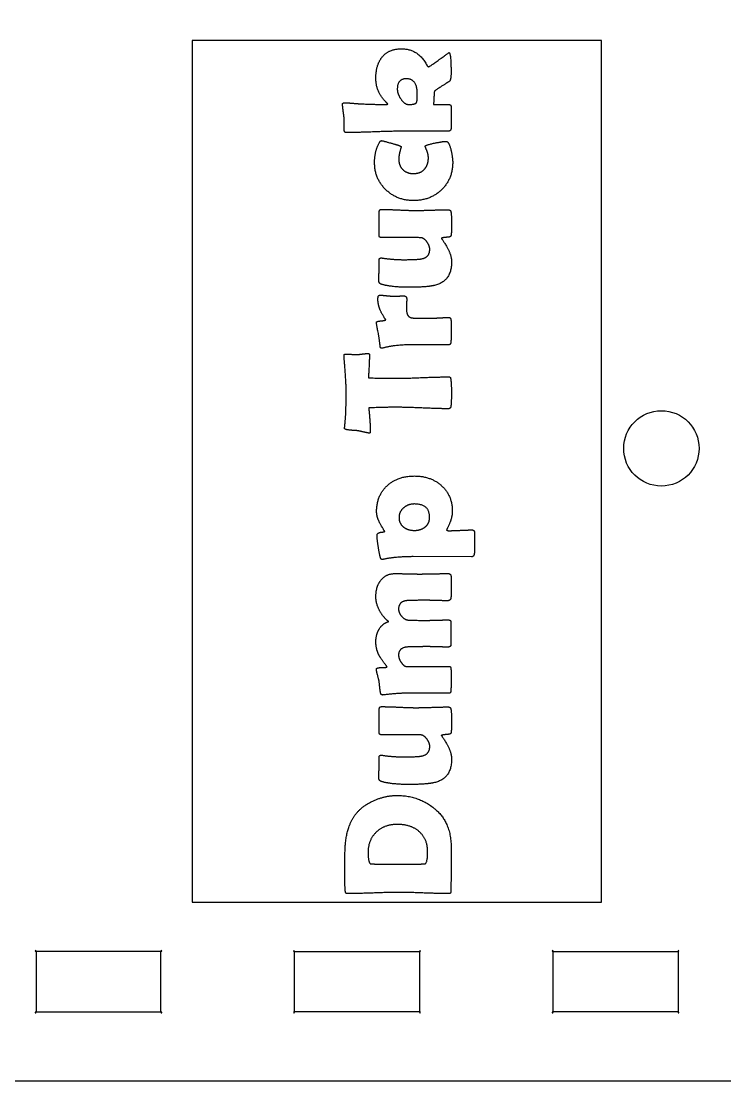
# Model space of a CAD drawing. Header units: millimetres. Extents: x 10 to 778, y 22 to 238.
# Drawn here: x 407.06 to 439.72, y 21.7 to 70.89 of the extents above; entities that cross this region are included whole.
import ezdxf

# ---------------------------------------------------------------- set-up
doc = ezdxf.new("R2010")
doc.units = ezdxf.units.MM
doc.layers.get('0').update_dxf_attribs({"linetype": 'CONTINUOUS'})

msp = doc.modelspace()

# ---------------------------------------------------------------- linework, layer by layer
for p, q in [((426.863, 65.785), (424.719, 65.785)), ((428.097, 47.158), (428.1, 46.444)), ((427.953, 46.027), (425.255, 46.034)), ((427, 42.996), (427, 41.934))]:
    msp.add_line(p, q)
msp.add_lwpolyline([(374.978, 231.8), (374.978, 27.8), (374.978, 21.801), (374.978, 21.784), (375.01, 21.73), (375.059, 21.7), (375.077, 21.7), (378.079, 21.7), (491.215, 21.7), (494.217, 21.7), (494.231, 21.7), (494.288, 21.73), (494.316, 21.784), (494.316, 21.801), (494.316, 27.8), (494.316, 231.8)])
for points in [[(434, 30), (434, 70), (415, 70), (415, 30)], [(407.748, 27.711), (407.734, 27.743), (407.709, 27.738), (407.705, 27.715), (407.737, 27.7), (407.748, 27.7), (407.748, 24.9), (410.647, 24.9), (413.547, 24.9), (413.547, 27.7), (413.558, 27.7), (413.59, 27.715), (413.586, 27.738), (413.561, 27.743), (413.547, 27.711), (413.547, 27.7), (407.748, 27.7)], [(425.549, 24.89), (425.563, 24.858), (425.584, 24.863), (425.588, 24.886), (425.556, 24.9), (425.549, 24.9), (422.645, 24.9), (419.749, 24.9), (419.749, 27.7), (419.735, 27.7), (419.703, 27.715), (419.71, 27.738), (419.731, 27.743), (419.749, 27.711), (419.749, 27.7), (425.549, 27.7), (425.549, 27.711), (425.563, 27.743), (425.584, 27.738), (425.588, 27.715), (425.556, 27.7), (425.549, 27.7), (425.549, 24.9)], [(434.647, 24.9), (431.747, 24.9), (431.736, 24.9), (431.705, 24.886), (431.708, 24.863), (431.733, 24.858), (431.747, 24.89), (431.747, 24.9), (431.747, 27.7), (431.747, 27.711), (431.733, 27.743), (431.708, 27.738), (431.705, 27.715), (431.736, 27.7), (431.747, 27.7), (437.547, 27.7), (437.557, 27.7), (437.589, 27.715), (437.586, 27.738), (437.561, 27.743), (437.547, 27.711), (437.547, 27.7), (437.547, 24.9)], [(407.737, 24.9), (407.705, 24.886), (407.709, 24.863), (407.734, 24.858), (407.748, 24.89), (407.748, 24.9)], [(413.561, 24.858), (413.586, 24.863), (413.59, 24.886), (413.558, 24.9), (413.547, 24.9), (413.547, 24.89)], [(419.749, 24.89), (419.749, 24.9), (419.735, 24.9), (419.703, 24.886), (419.71, 24.863), (419.731, 24.858)], [(437.586, 24.863), (437.589, 24.886), (437.557, 24.9), (437.547, 24.9), (437.547, 24.89), (437.561, 24.858)]]:
    msp.add_lwpolyline(points, close=True)
msp.add_circle((436.775, 51.06), 1.75)
for points in [[(423.801, 69.215), (424.113, 69.611), (424.712, 69.611)], [(424.712, 69.611), (425.486, 69.611), (425.889, 68.851)], [(426.459, 69.107), (426.895, 69.432), (426.916, 69.432)], [(426.916, 69.432), (427.011, 69.432), (427.011, 68.504)], [(423.521, 68.241), (423.521, 68.854), (423.801, 69.215)], [(425.963, 68.781), (426.022, 68.781), (426.459, 69.107)], [(425.889, 68.851), (425.924, 68.781), (425.963, 68.781)], [(427.011, 68.504), (427.011, 68.146), (426.919, 68.09)], [(423.994, 67.134), (423.521, 67.589), (423.521, 68.241)], [(424.94, 68.22), (424.516, 68.22), (424.516, 67.74)], [(425.444, 67.509), (425.444, 68.22), (424.94, 68.22)], [(426.919, 68.09), (426.685, 67.95), (426.247, 67.652)], [(424.516, 67.74), (424.516, 67.526), (424.677, 67.285)], [(425.402, 67.106), (425.444, 67.169), (425.444, 67.509)], [(426.247, 67.652), (426.226, 67.635), (426.198, 67.022)], [(421.975, 67.05), (421.975, 67.106), (422.077, 67.106)], [(422.007, 66.713), (421.975, 66.927), (421.975, 67.05)], [(422.077, 67.106), (422.21, 67.106), (422.438, 67.085)], [(422.438, 67.085), (422.704, 67.06), (422.802, 67.057)], [(422.802, 67.057), (423.556, 67.025), (423.969, 67.025)], [(423.969, 67.025), (424.067, 67.025), (424.071, 67.05)], [(424.071, 67.05), (424.05, 67.081), (423.994, 67.134)], [(424.677, 67.285), (424.849, 67.025), (425.052, 67.025)], [(425.052, 67.025), (425.343, 67.025), (425.402, 67.106)], [(426.198, 67.022), (426.306, 67.022), (426.545, 67.025)], [(426.545, 67.025), (426.783, 67.029), (426.898, 67.029)], [(426.898, 67.029), (427.004, 67.029), (427.014, 66.927)], [(427.014, 66.927), (427.021, 66.864), (427.021, 66.374)], [(422.049, 66.374), (422.042, 66.472), (422.007, 66.713)], [(422.056, 65.816), (422.056, 66.002), (422.049, 66.374)], [(427.021, 66.374), (427.021, 65.95), (427.007, 65.879)], [(422.144, 65.722), (422.06, 65.722), (422.056, 65.816)], [(423.43, 65.753), (422.571, 65.722), (422.144, 65.722)], [(424.719, 65.785), (424.288, 65.785), (423.43, 65.753)], [(427.007, 65.879), (426.989, 65.785), (426.863, 65.785)], [(423.461, 64.338), (423.461, 64.86), (423.685, 65.256)], [(423.685, 65.256), (423.734, 65.347), (423.78, 65.347)], [(423.78, 65.347), (423.826, 65.347), (424.193, 65.242)], [(424.193, 65.242), (424.547, 65.144), (424.621, 65.114)], [(424.621, 65.114), (424.694, 65.084), (424.694, 65.053)], [(424.694, 65.053), (424.694, 65.049), (424.638, 64.841)], [(425.802, 65.081), (425.802, 65.14), (426.247, 65.235)], [(425.881, 64.898), (425.802, 65.091), (425.802, 65.081)], [(426.247, 65.235), (426.653, 65.315), (426.786, 65.315)], [(426.786, 65.315), (426.919, 65.315), (427.014, 64.881)], [(424.638, 64.841), (424.582, 64.632), (424.582, 64.502)], [(424.582, 64.502), (424.582, 64.191), (424.77, 64.005)], [(425.775, 64.022), (425.959, 64.226), (425.959, 64.552)], [(425.959, 64.552), (425.959, 64.706), (425.881, 64.898)], [(427.014, 64.881), (427.088, 64.544), (427.088, 64.338)], [(423.985, 63.068), (423.461, 63.57), (423.461, 64.338)], [(424.77, 64.005), (424.957, 63.819), (425.269, 63.819)], [(425.269, 63.819), (425.591, 63.819), (425.775, 64.022)], [(427.088, 64.338), (427.088, 63.567), (426.569, 63.066)], [(425.276, 62.565), (424.509, 62.565), (423.985, 63.068)], [(426.569, 63.066), (426.05, 62.565), (425.276, 62.565)], [(423.675, 61.508), (423.678, 61.854), (423.678, 62.025)], [(423.678, 62.025), (423.678, 62.13), (423.731, 62.148)], [(423.731, 62.148), (423.759, 62.155), (423.815, 62.155)], [(423.815, 62.155), (424.074, 62.155), (424.593, 62.13)], [(424.593, 62.13), (425.111, 62.106), (425.371, 62.106)], [(425.371, 62.106), (425.623, 62.106), (426.128, 62.123)], [(426.128, 62.123), (426.632, 62.141), (426.881, 62.141)], [(426.881, 62.141), (426.975, 62.141), (427, 62.053)], [(427, 62.053), (427.035, 61.92), (427.035, 61.489)], [(423.671, 60.992), (423.671, 61.163), (423.675, 61.508)], [(427.035, 61.489), (427.035, 61.107), (427.014, 60.957)], [(423.706, 60.865), (423.671, 60.886), (423.671, 60.992)], [(423.843, 60.848), (423.727, 60.848), (423.706, 60.865)], [(425.602, 60.841), (425.472, 60.848), (423.843, 60.848)], [(425.886, 60.653), (425.749, 60.834), (425.602, 60.841)], [(426.022, 60.319), (426.022, 60.473), (425.886, 60.653)], [(426.72, 60.851), (426.559, 60.834), (426.559, 60.802)], [(426.559, 60.802), (426.559, 60.851), (426.797, 60.448)], [(426.93, 60.872), (426.825, 60.862), (426.72, 60.851)], [(427.014, 60.957), (427.004, 60.89), (426.93, 60.872)], [(425.637, 59.86), (426.022, 59.923), (426.022, 60.319)], [(426.797, 60.448), (427.035, 60.046), (427.035, 59.716)], [(423.668, 59.303), (423.671, 59.632), (423.671, 59.793)], [(423.671, 59.793), (423.671, 59.902), (423.762, 59.902)], [(423.762, 59.902), (423.787, 59.902), (423.836, 59.895)], [(423.836, 59.895), (424.313, 59.821), (424.803, 59.821)], [(424.803, 59.821), (425.413, 59.821), (425.637, 59.86)], [(427.035, 59.716), (427.035, 58.788), (426.198, 58.616)], [(423.664, 58.812), (423.664, 58.973), (423.668, 59.303)], [(423.808, 58.669), (423.664, 58.707), (423.664, 58.812)], [(425.069, 58.539), (424.271, 58.539), (423.808, 58.669)], [(426.198, 58.616), (425.809, 58.539), (425.069, 58.539)], [(423.615, 57.978), (423.615, 58.174), (423.699, 58.174)], [(423.699, 58.174), (423.801, 58.174), (423.987, 58.153)], [(423.987, 58.153), (424.186, 58.132), (424.274, 58.129)], [(424.274, 58.129), (424.376, 58.129), (424.544, 58.132)], [(424.544, 58.132), (424.751, 58.139), (424.817, 58.139)], [(424.817, 58.139), (424.954, 58.139), (424.954, 57.989)], [(423.799, 57.33), (423.615, 57.666), (423.615, 57.978)], [(424.945, 57.794), (424.936, 57.666), (424.936, 57.603)], [(424.936, 57.603), (424.936, 57.313), (425.027, 57.207)], [(424.954, 57.989), (424.954, 57.922), (424.945, 57.794)], [(423.983, 57.043), (423.983, 56.994), (423.799, 57.33)], [(425.027, 57.207), (425.118, 57.102), (425.395, 57.102)], [(425.395, 57.102), (425.546, 57.102), (425.852, 57.108)], [(425.852, 57.108), (426.159, 57.113), (426.31, 57.113)], [(426.31, 57.113), (426.411, 57.113), (426.613, 57.127)], [(426.613, 57.127), (426.814, 57.141), (426.912, 57.141)], [(426.912, 57.141), (426.997, 57.141), (427.007, 57.025)], [(423.542, 56.899), (423.542, 56.962), (423.762, 56.98)], [(423.65, 56.328), (423.542, 56.882), (423.542, 56.899)], [(423.762, 56.98), (423.983, 56.997), (423.983, 57.043)], [(427.007, 57.025), (427.021, 56.857), (427.021, 56.51)], [(423.727, 55.764), (423.706, 55.957), (423.65, 56.328)], [(427.021, 56.51), (427.021, 56.177), (427, 55.978)], [(423.797, 55.711), (423.745, 55.711), (423.727, 55.764)], [(423.85, 55.718), (423.819, 55.711), (423.797, 55.711)], [(425.206, 55.869), (424.383, 55.869), (423.85, 55.718)], [(426.045, 55.865), (425.486, 55.869), (425.206, 55.869)], [(426.884, 55.862), (426.604, 55.862), (426.045, 55.865)], [(427, 55.978), (426.986, 55.862), (426.884, 55.862)], [(422.042, 55.34), (422.042, 55.41), (422.051, 55.42)], [(422.077, 54.881), (422.042, 55.336), (422.042, 55.34)], [(422.051, 55.42), (422.06, 55.431), (422.119, 55.434)], [(422.119, 55.434), (422.214, 55.434), (422.382, 55.427)], [(422.382, 55.427), (422.568, 55.42), (422.645, 55.42)], [(422.645, 55.42), (422.732, 55.42), (422.902, 55.443)], [(422.902, 55.443), (423.072, 55.466), (423.156, 55.466)], [(423.156, 55.466), (423.226, 55.466), (423.226, 55.389)], [(423.226, 55.389), (423.226, 55.256), (423.174, 54.334)], [(422.144, 53.718), (422.144, 54.033), (422.077, 54.881)], [(423.174, 54.334), (424.06, 54.313), (424.411, 54.313)], [(424.411, 54.313), (424.824, 54.313), (425.655, 54.347)], [(425.655, 54.347), (426.485, 54.38), (426.898, 54.38)], [(426.898, 54.38), (426.965, 54.38), (426.982, 54.348)], [(426.982, 54.348), (426.989, 54.338), (427, 54.25)], [(427, 54.25), (427.028, 54.04), (427.028, 53.633)], [(422.07, 52.039), (422.144, 52.607), (422.144, 53.718)], [(427.028, 53.633), (427.028, 53.181), (427, 52.999)], [(424.411, 52.971), (424.137, 52.971), (423.191, 52.943)], [(423.191, 52.943), (423.261, 52.242), (423.261, 51.826)], [(425.651, 52.936), (424.824, 52.971), (424.411, 52.971)], [(426.891, 52.901), (426.478, 52.901), (425.651, 52.936)], [(427, 52.999), (426.982, 52.901), (426.891, 52.901)], [(422.067, 51.99), (422.067, 51.997), (422.07, 52.039)], [(422.329, 51.906), (422.067, 51.931), (422.067, 51.99)], [(422.659, 51.882), (422.494, 51.892), (422.329, 51.906)], [(422.957, 51.819), (422.711, 51.875), (422.659, 51.882)], [(423.226, 51.769), (423.181, 51.769), (422.957, 51.819)], [(423.261, 51.826), (423.261, 51.769), (423.226, 51.769)], [(424.057, 49.338), (424.54, 49.779), (425.315, 49.779)], [(425.315, 49.779), (426.064, 49.779), (426.559, 49.338)], [(423.556, 48.122), (423.556, 48.882), (424.057, 49.338)], [(426.559, 49.338), (427.07, 48.882), (427.07, 48.143)], [(424.817, 48.308), (424.596, 48.122), (424.596, 47.849)], [(425.308, 48.479), (425.027, 48.479), (424.817, 48.308)], [(426.015, 47.863), (426.015, 48.479), (425.308, 48.479)], [(423.747, 47.514), (423.556, 47.849), (423.556, 48.122)], [(424.596, 47.849), (424.596, 47.568), (424.817, 47.4)], [(425.802, 47.407), (426.015, 47.572), (426.015, 47.863)], [(427.07, 48.143), (427.07, 47.873), (426.937, 47.565)], [(423.938, 47.214), (423.938, 47.179), (423.747, 47.514)], [(424.817, 47.4), (425.017, 47.253), (425.308, 47.253)], [(425.308, 47.253), (425.605, 47.253), (425.802, 47.407)], [(426.937, 47.565), (426.804, 47.256), (426.804, 47.285)], [(426.804, 47.285), (426.804, 47.239), (426.909, 47.239)], [(426.909, 47.239), (427.088, 47.239), (427.447, 47.256)], [(427.447, 47.256), (427.806, 47.274), (427.985, 47.274)], [(427.985, 47.274), (428.097, 47.274), (428.097, 47.158)], [(423.577, 47.011), (423.577, 47.148), (423.757, 47.167)], [(423.636, 46.468), (423.577, 46.843), (423.577, 47.011)], [(423.757, 47.167), (423.938, 47.186), (423.938, 47.214)], [(423.748, 45.946), (423.696, 46.083), (423.636, 46.468)], [(428.1, 46.444), (428.1, 46.202), (428.083, 46.132)], [(423.819, 45.904), (423.766, 45.904), (423.748, 45.946)], [(423.878, 45.911), (423.843, 45.904), (423.819, 45.904)], [(425.255, 46.034), (424.439, 46.034), (423.878, 45.911)], [(428.083, 46.132), (428.058, 46.027), (427.953, 46.027)], [(423.521, 44.166), (423.521, 44.629), (423.734, 44.919)], [(423.734, 44.919), (423.976, 45.249), (424.425, 45.249)], [(424.425, 45.249), (424.61, 45.249), (424.984, 45.238)], [(424.984, 45.238), (425.357, 45.228), (425.542, 45.228)], [(425.542, 45.228), (425.763, 45.228), (426.206, 45.238)], [(426.206, 45.238), (426.65, 45.249), (426.87, 45.249)], [(426.87, 45.249), (426.993, 45.249), (427.007, 45.144)], [(427.007, 45.144), (427.021, 45.039), (427.021, 44.625)], [(427.021, 44.625), (427.021, 44.198), (427, 44.093)], [(423.692, 43.532), (423.521, 43.858), (423.521, 44.166)], [(424.992, 43.994), (424.575, 43.973), (424.575, 43.598)], [(425.865, 44.008), (425.252, 44.008), (424.992, 43.994)], [(426.347, 43.998), (426.026, 44.008), (425.865, 44.008)], [(426.828, 43.987), (426.667, 43.987), (426.347, 43.998)], [(427, 44.093), (426.979, 43.987), (426.828, 43.987)], [(424.116, 43.02), (423.864, 43.206), (423.692, 43.532)], [(424.575, 43.598), (424.575, 43.434), (424.714, 43.271)], [(423.664, 42.652), (423.826, 42.936), (424.116, 43.02)], [(424.714, 43.271), (424.852, 43.108), (425.02, 43.09)], [(425.02, 43.09), (425.167, 43.076), (425.882, 43.076)], [(425.882, 43.076), (426.047, 43.076), (426.382, 43.087)], [(426.382, 43.087), (426.716, 43.097), (426.884, 43.097)], [(426.884, 43.097), (427, 43.097), (427, 42.996)], [(423.521, 42.078), (423.521, 42.4), (423.664, 42.652)], [(423.65, 41.493), (423.521, 41.762), (423.521, 42.078)], [(425.076, 41.843), (424.575, 41.843), (424.575, 41.461)], [(425.472, 41.85), (425.21, 41.843), (425.076, 41.843)], [(425.865, 41.857), (425.735, 41.857), (425.472, 41.85)], [(426.362, 41.847), (426.033, 41.857), (425.865, 41.857)], [(426.856, 41.836), (426.692, 41.836), (426.362, 41.847)], [(427, 41.934), (427, 41.836), (426.856, 41.836)], [(423.987, 40.995), (423.741, 41.31), (423.65, 41.493)], [(424.575, 41.461), (424.575, 41.307), (424.694, 41.128)], [(423.549, 40.816), (423.549, 40.883), (423.792, 40.886)], [(423.792, 40.886), (424.036, 40.89), (424.036, 40.915)], [(424.036, 40.915), (424.022, 40.95), (423.987, 40.995)], [(424.694, 41.128), (424.824, 40.932), (424.968, 40.932)], [(424.968, 40.932), (425.287, 40.932), (425.921, 40.936)], [(425.921, 40.936), (426.555, 40.939), (426.87, 40.939)], [(426.87, 40.939), (426.958, 40.939), (426.979, 40.918)], [(426.979, 40.918), (427, 40.897), (427.007, 40.809)], [(423.598, 40.54), (423.549, 40.711), (423.549, 40.816)], [(423.671, 40.263), (423.664, 40.298), (423.598, 40.54)], [(427.007, 40.809), (427.021, 40.652), (427.021, 40.312)], [(423.703, 39.951), (423.678, 40.214), (423.671, 40.263)], [(423.755, 39.66), (423.724, 39.737), (423.703, 39.951)], [(427.021, 40.312), (427.021, 40.091), (427, 39.811)], [(423.836, 39.611), (423.776, 39.611), (423.755, 39.66)], [(423.899, 39.618), (423.857, 39.611), (423.836, 39.611)], [(425.192, 39.702), (424.617, 39.702), (423.899, 39.618)], [(426.031, 39.699), (425.472, 39.702), (425.192, 39.702)], [(426.87, 39.695), (426.59, 39.695), (426.031, 39.699)], [(426.975, 39.711), (426.958, 39.695), (426.87, 39.695)], [(427, 39.811), (426.993, 39.727), (426.975, 39.711)], [(423.675, 38.425), (423.678, 38.77), (423.678, 38.942)], [(423.678, 38.942), (423.678, 39.047), (423.731, 39.064)], [(423.731, 39.064), (423.759, 39.071), (423.815, 39.071)], [(423.815, 39.071), (424.074, 39.071), (424.593, 39.047)], [(424.593, 39.047), (425.111, 39.022), (425.371, 39.022)], [(425.371, 39.022), (425.623, 39.022), (426.128, 39.04)], [(426.128, 39.04), (426.632, 39.057), (426.881, 39.057)], [(426.881, 39.057), (426.975, 39.057), (427, 38.97)], [(427, 38.97), (427.035, 38.837), (427.035, 38.406)], [(423.671, 37.908), (423.671, 38.08), (423.675, 38.425)], [(427.035, 38.406), (427.035, 38.024), (427.014, 37.873)], [(423.706, 37.782), (423.671, 37.803), (423.671, 37.908)], [(423.843, 37.765), (423.727, 37.765), (423.706, 37.782)], [(425.602, 37.758), (425.472, 37.765), (423.843, 37.765)], [(425.886, 37.57), (425.749, 37.751), (425.602, 37.758)], [(426.022, 37.235), (426.022, 37.39), (425.886, 37.57)], [(426.72, 37.768), (426.559, 37.751), (426.559, 37.719)], [(426.559, 37.719), (426.559, 37.768), (426.797, 37.365)], [(426.93, 37.789), (426.825, 37.779), (426.72, 37.768)], [(427.014, 37.873), (427.004, 37.807), (426.93, 37.789)], [(425.637, 36.776), (426.022, 36.84), (426.022, 37.235)], [(426.797, 37.365), (427.035, 36.962), (427.035, 36.633)], [(423.668, 36.219), (423.671, 36.549), (423.671, 36.71)], [(423.671, 36.71), (423.671, 36.818), (423.762, 36.818)], [(423.762, 36.818), (423.787, 36.818), (423.836, 36.811)], [(423.836, 36.811), (424.313, 36.738), (424.803, 36.738)], [(424.803, 36.738), (425.413, 36.738), (425.637, 36.776)], [(427.035, 36.633), (427.035, 35.704), (426.198, 35.533)], [(423.664, 35.729), (423.664, 35.89), (423.668, 36.219)], [(423.808, 35.585), (423.664, 35.624), (423.664, 35.729)], [(425.069, 35.456), (424.271, 35.456), (423.808, 35.585)], [(426.198, 35.533), (425.809, 35.456), (425.069, 35.456)], [(423.412, 34.702), (423.948, 34.947), (424.516, 34.947)], [(424.516, 34.947), (425.546, 34.947), (426.303, 34.285)], [(422.529, 34.005), (422.844, 34.446), (423.412, 34.702)], [(422.109, 32.705), (422.193, 33.535), (422.529, 34.005)], [(426.303, 34.285), (426.979, 33.7), (427.014, 32.642)], [(424.516, 33.605), (423.924, 33.605), (423.549, 33.252)], [(425.521, 33.28), (425.139, 33.605), (424.516, 33.605)], [(423.549, 33.252), (423.16, 32.894), (423.16, 32.306)], [(425.924, 32.327), (425.924, 32.933), (425.521, 33.28)], [(422.077, 31.307), (422.077, 32.386), (422.109, 32.705)], [(427.014, 32.642), (427.021, 32.439), (427.021, 31.524)], [(423.16, 32.306), (423.16, 31.766), (423.303, 31.766)], [(425.774, 31.766), (425.924, 31.766), (425.924, 32.327)], [(423.303, 31.766), (423.51, 31.766), (423.925, 31.759)], [(423.925, 31.759), (424.341, 31.752), (424.547, 31.752)], [(424.547, 31.752), (424.751, 31.752), (425.159, 31.759)], [(425.159, 31.759), (425.567, 31.766), (425.774, 31.766)], [(427.021, 31.524), (427.021, 31.352), (427.011, 31.007)], [(422.105, 30.491), (422.077, 30.739), (422.077, 31.307)], [(427.011, 31.007), (427, 30.662), (427, 30.491)], [(422.193, 30.389), (422.119, 30.389), (422.105, 30.491)], [(423.396, 30.419), (422.592, 30.389), (422.193, 30.389)], [(424.603, 30.448), (424.2, 30.448), (423.396, 30.419)], [(425.761, 30.419), (424.989, 30.448), (424.603, 30.448)], [(426.919, 30.389), (426.534, 30.389), (425.761, 30.419)], [(427, 30.491), (427, 30.389), (426.919, 30.389)]]:
    msp.add_open_spline(points, degree=2)

doc.saveas('drawing.dxf')
